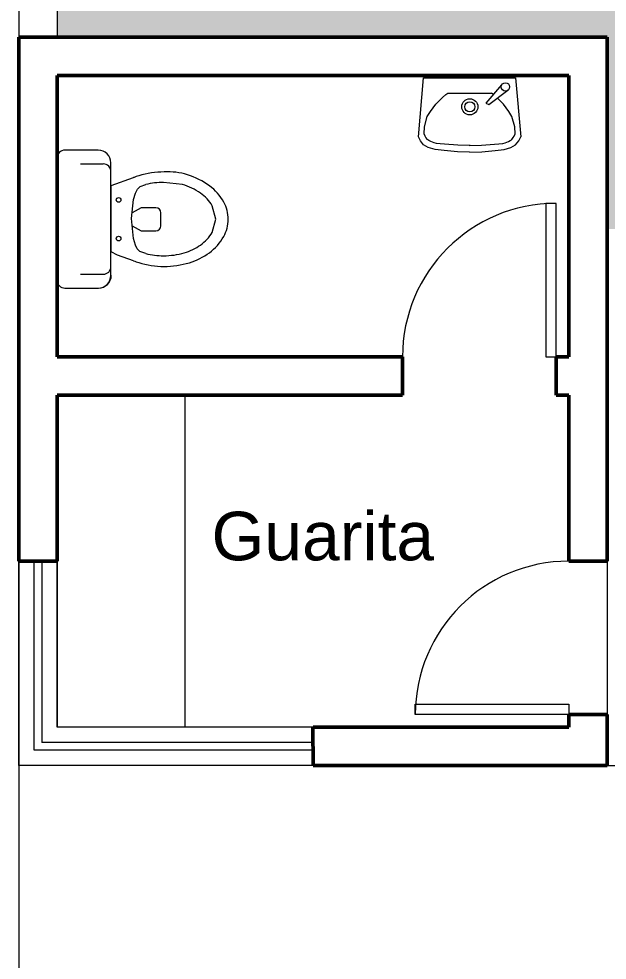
# Model space of a CAD drawing. Header units: millimetres. Extents: x 42 to 552, y 43 to 535.
# Drawn here: x 141.327 to 143.627, y 528.283 to 531.966 of the extents above; entities that cross this region are included whole.
import ezdxf
from ezdxf.enums import TextEntityAlignment as Align

# ---------------------------------------------------------------- set-up
doc = ezdxf.new("R2010")
doc.units = ezdxf.units.MM
doc.header["$LTSCALE"] = 0.75
doc.header["$MEASUREMENT"] = 0
for name, color, linetype, lineweight in [('Gramado', 9, 'Continuous', 0), ('Linhas finas', 7, 'Continuous', 0), ('Paredes', 7, 'Continuous', 50)]:
    doc.layers.add(name, color=color, linetype=linetype, lineweight=lineweight)
doc.layers.add('Textos', color=144, linetype='Continuous')
doc.styles.get("Standard").update_dxf_attribs({"font": 'arial.ttf'})

# ---------------------------------------------------------------- blocks, each defined once
blk = doc.blocks.new('01bacicp')
at = {"linetype": 'Continuous'}
for p, q in [((0.239385448517683, -0.01460357670330392), (-0.2406145514823157, -0.01460357670330437)), ((-0.2706145514823159, -0.04460357670330417), (-0.2706145514823159, -0.1746035767033054)), ((0.2693854485176832, -0.1746035767033045), (0.2693854485176832, -0.04460357670330373)), ((-0.2164765364391306, -0.1054577232467011), (-0.2164765364391306, -0.194603576703305)), ((0.2152474334744978, -0.1054577232467011), (0.2152474334744978, -0.194603576703305)), ((-0.2206145514823161, -0.2246035767033052), (0.2193854485176834, -0.2246035767033043)), ((-0.02737638640226336, -0.3078716428601491), (-0.04647607396638431, -0.3431799549571521)), ((0.04351807370469185, -0.3432075525837557), (0.02396491744526319, -0.3078135964639821)), ((-0.04647607396638431, -0.3431799549571521), (-0.04643932322338618, -0.4002178172442719)), ((0.04351807370469185, -0.4002049308092284), (0.04351807370469185, -0.3432075525837557)), ((-0.02643932737489152, -0.4202049308092284), (0.02351807370469228, -0.4202049308092284))]:
    blk.add_line(p, q, dxfattribs=at)
for points in [[(-0.1637798222919002, -0.3131799549571519), (-0.1418242844507267, -0.2500434406069449), (-0.1287974764001989, -0.225286989661726), (0.1312025235998009, -0.225286989661726), (0.1618760914307327, -0.3131799549571501), (0.1631926532019135, -0.3166757295172764)], [(-0.1356184877571369, -0.3609478618362658), (-0.1280360785134169, -0.3378199944772886), (-0.1170644598718011, -0.3266785566126202), (-0.1024541625433466, -0.320178159270645), (-0.07708911818585928, -0.3131799549571519), (0.002023053909016248, -0.3047323785499754), (0.07586001522122565, -0.3131799549571519), (0.1012883778368154, -0.3208728789397539), (0.1167043860742556, -0.3285413964083972), (0.1268030579442625, -0.3393069716741128), (0.1343893847925042, -0.3609478618362658)]]:
    blk.add_lwpolyline(points, dxfattribs=at)
for points in [[(-0.1637798222919091, -0.3131799549571537, 0.02061110160360408), (-0.170903703783976, -0.3333572234040845, 0.07425279290063513), (-0.1858483030329001, -0.4322713041370014, 0.07425279290064182), (-0.1712438540378054, -0.5312361791356559, 0.08494482287113478), (-0.1320253545503922, -0.6095589281618086, 0.1062990259500508), (-0.06905979470089196, -0.6653749348505009, 0.1286422278814191), (-0.001476073966383495, -0.683179954957152, 0.1286422278814231)], [(-0.001476073966383495, -0.683179954957152, 0.1286422278814231), (0.06616846018101707, -0.665607389711873, 0.1062990259500508), (0.1293255407110632, -0.6100081855021529, 0.08494482287114159), (0.1729265249044429, -0.5236758845704075, 0.08995214376240723), (0.1837576775842003, -0.4329066499607124, 0.07425279290063976), (0.1691532285891055, -0.3339417749620606, 0.0211917533070978), (0.1618760914307327, -0.3131799549571501, 0.106299025950046)], [(-0.135618487757136, -0.3609478618362654, 0.06052125276366698), (-0.1440532157571885, -0.4303766385775707, 0.07087421449831834), (-0.132517213808689, -0.5113514678026729, 0.08246842187396071), (-0.1020410036754189, -0.5748324947313841, 0.1068169558707426), (-0.05264624936729323, -0.6204640243330655), (-0.0006145514823163722, -0.6346680695145102)], [(-0.0006145514823163722, -0.6346680695145102), (0.05141714640265782, -0.6204640243330655, 0.1068169558707519), (0.1008119007107862, -0.5748324947313836, 0.08246842187395446), (0.1345479000412544, -0.5045614251791197), (0.1428241127925549, -0.4303766385775707, 0.06052125276367169), (0.1343893847925024, -0.3609478618362654, 0.04535000877136934)]]:
    blk.add_lwpolyline(points, format="xyb", dxfattribs=at)
for centre in [(-0.0770891181858584, -0.2546487511758873), (0.07413697025309052, -0.2546487511758873)]:
    blk.add_circle(centre, 0.009124806254400042, dxfattribs=at)
for centre, radius, start, end in [((-0.2406145514823157, -0.04460357670330417), 0.03, 90, 179.9999999999999), ((0.239385448517683, -0.04460357670330373), 0.03, 0, 90), ((-0.2206145514823161, -0.1746035767033054), 0.05, 180, 270), ((-0.2206145514823161, -0.1760563743102335), 0.05, 180, 269.9999999999999), ((0.2193854485176834, -0.1746035767033045), 0.05, 270, 0), ((-0.1864765364391303, -0.194603576703305), 0.03, 180, 270), ((0.1852474334744976, -0.194603576703305), 0.03, 270, 0), ((-0.02643932737489152, -0.4002049308092284), 0.02, 180.036916919603, 269.9999999999999), ((0.02351807370469228, -0.4002049308092284), 0.02, 270, 0)]:
    blk.add_arc(centre, radius, start, end, dxfattribs=at)
blk = doc.blocks.new('01lavl91')
at = {"linetype": 'Continuous'}
for p, q in [((0.1253467013147249, -0.03602173017180288), (0.063883702364258, -0.1074868279590055)), ((-0.08502438145664648, -0.06915917774910918), (0.08567618554828549, -0.06915917774910918)), ((0.07533817035048163, -0.1138747696606552), (0.1502753369890764, -0.05748555616610229)), ((0.063883702364258, -0.1074868279590055), (0.07533817035048163, -0.1138747696606552))]:
    blk.add_line(p, q, dxfattribs=at)
for points in [[(-0.1996740979541807, -0.2392668491335588), (-0.179674097954182, -0.00926684913355924), (0.1803259020458183, -0.009266849133558797), (0.2003259020458188, -0.2392668491335619)], [(-0.1772267581349114, -0.228261535188095), (-0.1758219935425638, -0.2005112289892752), (-0.1652056573602101, -0.1605865933539663), (-0.1526336803021602, -0.1406242755363118), (-0.13168038520541, -0.1122777842352427), (-0.1188290308794038, -0.09910265447559086), (-0.1059776765533966, -0.08592752471593901), (-0.09312632222739037, -0.07395013402534634), (-0.08502438145664648, -0.06915917774910918)], [(0.09377812631902938, -0.07395013402534634), (0.08567618554828549, -0.06915917774910918)], [(0.1778785622265504, -0.228261535188095), (0.1764737976342028, -0.2005112289892752), (0.1658574614518491, -0.1605865933539663), (0.1532854843937992, -0.1406242755363118), (0.132332189297049, -0.1122777842352427), (0.1194808349710428, -0.09910265447559086), (0.1091051524090538, -0.08846556824861507)], [(0.0003259020458195039, -0.2992668491335597), (-0.04765504775157225, -0.2981062195237234), (-0.09927262212243626, -0.2935356300195449), (-0.1344741578849771, -0.2899424128123669), (-0.1612943756088168, -0.2815582393289522), (-0.1794538980260008, -0.2707785877074187), (-0.1914671205481371, -0.2560064725223543), (-0.1996740979541807, -0.2392668491335597)], [(0.002257620650556902, -0.2743415915976364), (-0.046119871313266, -0.2719170590891982), (-0.09751648803520485, -0.2685849831317464), (-0.1144119230341021, -0.2671423376676563), (-0.1294242500479799, -0.2653279797930224), (-0.1384910615680264, -0.2632918582265198), (-0.1510460293154825, -0.2585688717848225), (-0.1586104472117471, -0.2546674917912179), (-0.1628658674916501, -0.2515525122774034), (-0.1646848769843041, -0.2496491786140735), (-0.1702738551599241, -0.2424432456402767), (-0.1737208909449555, -0.2367730931293215), (-0.1772267581349114, -0.228261535188095)], [(-0.001605816558917894, -0.2743415915976364), (0.04677167540490501, -0.2719170590891982), (0.09816829212684386, -0.2685849831317464), (0.1150637271257411, -0.2671423376676563), (0.1300760541396189, -0.2653279797930224), (0.1391428656596654, -0.2632918582265198), (0.1516978334071215, -0.2585688717848225), (0.1592622513033861, -0.2546674917912179), (0.1635176715832891, -0.2515525122774034), (0.1653366810759431, -0.2496491786140735), (0.1709256592515631, -0.2424432456402767), (0.1743726950365945, -0.2367730931293215), (0.1778785622265504, -0.228261535188095)], [(0.0003259020458195039, -0.2992668491335597), (0.04830685184321126, -0.2981062195237234), (0.09992442621407527, -0.2935356300195449), (0.1351259619766161, -0.2899424128123669), (0.1619461797004558, -0.2815582393289522), (0.1801057021176398, -0.2707785877074187), (0.1921189246397761, -0.2560064725223543), (0.2003259020458197, -0.2392668491335597)]]:
    blk.add_lwpolyline(points, dxfattribs=at)
for centre, radius in [((0.1404330737843855, -0.04440590365521757), 0.01636910061047692), ((0.00102381707400756, -0.1222589431440699), 0.03156963127910384), ((0.00102381707400756, -0.1222589431440699), 0.01996231781765445)]:
    blk.add_circle(centre, radius, dxfattribs=at)

msp = doc.modelspace()

# ---------------------------------------------------------------- hatches: boundary and pattern name
at = {"layer": 'Gramado'}
h = msp.add_hatch(dxfattribs=at)
h.set_pattern_fill('GRASS', color=92, scale=0.003)
h.set_pattern_definition([(90, (-892.9248568306606, -711.5075770141793), (-0.05388153672, 0.05388153672), [0.0142875, -0.09347557344]), (45, (-892.9248568306606, -711.5075770141793), (-0.05388153672641492, 0.05388153672641492), [0.0142875, -0.0619125]), (135, (-892.9248568306606, -711.5075770141793), (-0.05388153672641492, -0.05388153672641492), [0.0142875, -0.0619125])])
edge = h.paths.add_edge_path()
edge.add_line((145.0471408245011, 534.5936524054598), (144.3406090069999, 534.5936524054598))
edge.add_line((144.3406090069999, 534.5936524054598), (144.3406090069999, 534.2936524054599))
edge.add_line((144.3406090069999, 534.2936524054599), (142.3406090069999, 534.2936524054599))
edge.add_line((142.3406090069999, 534.2936524054599), (142.3406090069999, 534.5936524054598))
edge.add_line((142.3406090069999, 534.5936524054598), (142.0216834700324, 534.5936524054598))
edge.add_arc((141.8832333678458, 534.5648278674105), 0.1414188275627394, -25.22983809591159, 11.760660384646485, ccw=False)
edge.add_arc((142.0892741991258, 534.3866595118616), 0.1414188275629525, 101.59932576099442, 123.52835140330711, ccw=False)
edge.add_arc((141.9197001974418, 534.516305037059), 0.1414188275628092, -78.40067423894192, 3.6022047512299196, ccw=False)
edge.add_arc((141.9224644202058, 534.5168437905252), 0.1414188275628079, 241.5883419959288, 280.4583102297619, ccw=False)
edge.add_arc((141.7743434531026, 534.5084984295961), 0.1414188275630095, 222.8582234800056, 304.8611024700301, ccw=False)
edge.add_arc((141.7515113700155, 534.2962674228302), 0.1414188275628879, 61.58834199592877, 124.86110247012061, ccw=False)
edge.add_arc((141.9224644202059, 534.5168437905261), 0.1414188275633924, 204.0137067799075, 222.8582234802082, ccw=False)
edge.add_arc((141.8159431360574, 534.598884655567), 0.141418827562946, 207.5134127937179, 260.78059884051106, ccw=False)
edge.add_arc((141.737762872023, 534.4002615185295), 0.1414188275631412, 86.25846975376157, 109.51629178382109, ccw=False)
edge.add_arc((141.8244826650269, 534.6596767028434), 0.1414188275627867, 207.831353460591, 236.7730408937573, ccw=False)
edge.add_line((141.699422371791, 534.5936524054598), (141.4771408245027, 534.5936524054598))
edge.add_line((141.4771408245027, 534.5936524054598), (141.4771408245032, 531.89365240546))
edge.add_line((141.4771408245032, 531.89365240546), (141.8271408245024, 531.89365240546))
edge.add_line((141.8271408245024, 531.89365240546), (143.6271408245033, 531.8936524054598))
edge.add_line((143.6271408245033, 531.8936524054598), (143.6271408245033, 531.1436524054598))
edge.add_line((143.6271408245033, 531.1436524054598), (145.0471408245011, 531.1436524054598))
edge.add_line((145.0471408245011, 531.1436524054598), (145.0471408245011, 534.5936524054598))
edge = h.paths.add_edge_path(flags=16)
edge.add_arc((142.5183505570531, 533.5933216612887), 0.1414188275627755, -25.22983809591159, 25.531230393316378, ccw=False)
edge.add_arc((142.7243913883332, 533.4151533057398), 0.1414188275630152, 101.59932576112982, 123.52835140334551, ccw=False)
edge.add_arc((142.5548173866488, 533.5447988309372), 0.1414188275628092, -78.40067423894192, 3.6022047512299196, ccw=False)
edge.add_arc((142.5575816094129, 533.5453375844033), 0.1414188275627872, 241.5883419959693, 280.4583102297166, ccw=False)
edge.add_arc((142.4094606423098, 533.5369922234743), 0.1414188275630095, 222.8582234800056, 304.8611024700301, ccw=False)
edge.add_arc((142.3866285592227, 533.3247612167083), 0.1414188275628879, 61.58834199592877, 124.86110247012061, ccw=False)
edge.add_arc((142.5575816094132, 533.5453375844043), 0.1414188275634758, 204.0137067798887, 222.8582234801768, ccw=False)
edge.add_arc((142.4510603252644, 533.6273784494454), 0.141418827563134, 207.5134127937996, 260.7805988406168, ccw=False)
edge.add_arc((142.3728800612301, 533.4287553124077), 0.1414188275631792, 86.25846975362379, 109.51629178386449, ccw=False)
edge.add_arc((142.4595998542343, 533.6881704967218), 0.1414188275629146, 184.2555907635215, 236.77304089384631, ccw=False)
edge.add_arc((142.3093425523211, 533.536558994939), 0.141418827562962, 27.513412793614975, 86.25846975357177, ccw=False)
edge.add_arc((142.5757962230493, 533.6123824029071), 0.1414188275629488, 167.6386655718333, 184.2555907636134, ccw=False)
edge.add_arc((142.3884573854588, 533.5100717769626), 0.1414188275627735, 18.45543123921078, 69.64154456197218, ccw=False)
edge.add_arc((142.6607433800624, 533.5245658926008), 0.1414188275631603, 154.7701619039413, 167.6386655721328, ccw=False)
edge.add_arc((142.4553237541783, 533.4665479509542), 0.1414188275631671, 25.531230393340024, 56.77304089385831, ccw=False)
edge.add_arc((142.7240725305684, 533.5363850837314), 0.1414188275629362, 123.52835140326869, 183.6022047505806, ccw=False)
edge = h.paths.add_edge_path(flags=0)
edge.add_line((142.583251960321, 533.4062681130108), (142.4234359252026, 533.5005690664802))
edge.add_arc((142.4491062761109, 533.3614995950873), 0.1414188275629489, 18.455431239298207, 100.45831022956389, ccw=False)
edge = h.paths.add_edge_path(flags=16)
edge.add_arc((142.4827776127138, 533.4460882220067), 0.1414188275635536, 298.03333797853236, 316.76345649444335, ccw=False)
edge.add_arc((142.558197378674, 533.1801264447681), 0.1414188275631641, 36.03045898806897, 93.63054573738009, ccw=False)
edge.add_arc((142.6060986472501, 533.388137917336), 0.1414188275632203, 234.7605775045813, 298.0333379782885, ccw=False)
edge.add_arc((142.4101347439332, 533.1894496490559), 0.1414188275634054, 17.185942288235026, 36.030458987987686, ccw=False)
edge.add_arc((142.5061471420522, 533.0953268201536), 0.1414188275630246, 20.685648301812876, 73.952834348544, ccw=False)
edge.add_arc((142.6073862897869, 533.2832468542558), 0.1414188275629768, 259.4307052616849, 282.68852729191985, ccw=False)
edge.add_arc((142.4904409050079, 533.0359811321464), 0.1414188275630119, -2.5721737283031985, 49.94527640213289, ccw=False)
edge.add_arc((142.6576569371114, 533.1686540489702), 0.1414188275628985, 200.6856483019316, 259.4307052618208, ccw=False)
edge.add_arc((142.3840786762725, 533.1250457580552), 0.1414188275627355, 340.8109010799837, 357.4278262716006, ccw=False)
edge.add_arc((142.5822521214581, 533.2043589970142), 0.1414188275630778, 191.6276667474941, 242.8137800702218, ccw=False)
edge.add_arc((142.3101740402286, 533.2223384285821), 0.1414188275625423, 327.9423974118409, 340.81090107995345, ccw=False)
edge.add_arc((142.5210343036139, 533.2555235694697), 0.1414188275623435, 198.7034659013217, 229.9452764020256, ccw=False)
edge.add_arc((142.2458888930566, 533.2181319531019), 0.1414188275628884, 296.7005869113709, 356.77444025881147, ccw=False)
edge.add_arc((142.4433829771696, 533.1371418858621), 0.1414188275631498, 147.9423974123976, 198.7034659014076, ccw=False)
edge.add_arc((142.2599849519977, 533.3385418646026), 0.1414188275630948, 274.77156126896875, 296.70058691132954, ccw=False)
edge.add_arc((142.4129434126454, 533.189655956716), 0.1414188275629379, 112.83965780574519, 176.7744402592739, ccw=False)
edge.add_arc((142.3462875158206, 533.4609155079295), 0.1414188275631564, 210.8367788159615, 274.77156127918175, ccw=False)
edge.add_arc((142.2797531444528, 533.2580942031366), 0.1414188275631137, 30.836778808796794, 112.8396578059575, ccw=False)
edge.add_arc((142.5042078617644, 533.2337110841677), 0.1414188275629805, 54.76057750414299, 136.7634565038349, ccw=False)
edge = h.paths.add_edge_path(flags=0)
edge.add_line((142.4011797385893, 533.3305846647986), (142.5486513799359, 533.2179527425706))
edge.add_arc((142.5396963745917, 533.3590877583129), 0.1414188275629948, 191.6276667474941, 273.63054573775366, ccw=False)
edge = h.paths.add_edge_path(flags=16)
edge.add_arc((143.2228059405481, 533.498565947252), 0.1414188275630255, 30.836778808796794, 112.8396578058726, ccw=False)
edge.add_arc((143.4472606578597, 533.4741828282831), 0.1414188275629805, 54.76057750414299, 136.7634565038349, ccw=False)
edge.add_arc((143.4258304088091, 533.6865599661221), 0.1414188275635536, 298.03333797853236, 316.76345649444335, ccw=False)
edge.add_arc((143.5012501747693, 533.4205981888836), 0.1414188275631641, 36.03045898806897, 93.63054573738009, ccw=False)
edge.add_arc((143.5491514433454, 533.6286096614515), 0.1414188275632203, 234.7605775045813, 298.0333379782885, ccw=False)
edge.add_arc((143.3531875400286, 533.4299213931713), 0.1414188275634054, 17.185942288235026, 36.030458987987686, ccw=False)
edge.add_arc((143.4491999381476, 533.335798564269), 0.1414188275630246, 20.685648301812876, 73.952834348544, ccw=False)
edge.add_arc((143.5504390858822, 533.5237185983713), 0.1414188275629768, 259.4307052616849, 282.68852729191985, ccw=False)
edge.add_arc((143.4334937011032, 533.2764528762618), 0.1414188275630119, -2.5721737283031985, 49.94527640213289, ccw=False)
edge.add_arc((143.6007097332067, 533.4091257930857), 0.1414188275628985, 200.6856483019316, 259.4307052618208, ccw=False)
edge.add_arc((143.3271314723678, 533.3655175021706), 0.1414188275627355, 340.8109010799837, 357.4278262716006, ccw=False)
edge.add_arc((143.5253049175534, 533.4448307411296), 0.1414188275630778, 191.6276667474941, 242.8137800702218, ccw=False)
edge.add_arc((143.253226836324, 533.4628101726976), 0.1414188275625423, 327.9423974118409, 340.81090107995345, ccw=False)
edge.add_arc((143.4640870997092, 533.4959953135851), 0.1414188275623435, 198.7034659013217, 229.9452764020256, ccw=False)
edge.add_arc((143.188941689152, 533.4586036972173), 0.1414188275628884, 296.7005869113709, 356.77444025881147, ccw=False)
edge.add_arc((143.3864357732649, 533.3776136299775), 0.1414188275631498, 147.9423974123976, 198.7034659014076, ccw=False)
edge.add_arc((143.203037748093, 533.579013608718), 0.1414188275630948, 274.77156126896875, 296.70058691132954, ccw=False)
edge.add_arc((143.3559962087407, 533.4301277008315), 0.1414188275629379, 112.83965780574519, 176.7744402592739, ccw=False)
edge.add_arc((143.2893403119161, 533.7013872520449), 0.1414188275631374, 210.8367788159615, 274.77156127908995, ccw=False)
edge = h.paths.add_edge_path(flags=0)
edge.add_line((143.3442325347067, 533.5710564088972), (143.4917041760312, 533.458424486686))
edge.add_arc((143.4827491707053, 533.5995595024294), 0.1414188275629703, 191.6276667549286, 273.63054573032366, ccw=False)
edge = h.paths.add_edge_path(flags=16)
edge.add_arc((142.0225397479041, 534.140160255092), 0.1414188275627838, 200.6856483019316, 259.4307052540341, ccw=False)
edge.add_arc((141.7489614870652, 534.096551964177), 0.1414188275627355, 340.8109010799837, 357.4278262716006, ccw=False)
edge.add_arc((141.9471349322507, 534.1758652031358), 0.1414188275628236, 191.6276667475936, 242.81378007022062, ccw=False)
edge.add_arc((141.6750568510213, 534.1938446347033), 0.1414188275625749, 327.94239741207036, 340.8109010800556, ccw=False)
edge.add_arc((141.8859171144069, 534.2270297755915), 0.1414188275625175, 198.7034659012921, 229.9452764020849, ccw=False)
edge.add_arc((141.6107717038494, 534.1896381592237), 0.1414188275628884, 296.7005869112886, 356.77444025881147, ccw=False)
edge.add_arc((141.808265787962, 534.1086480919839), 0.1414188275630421, 147.9423974123732, 198.7034659014223, ccw=False)
edge.add_arc((141.6248677627901, 534.3100480707244), 0.1414188275631459, 274.7715612691983, 296.7005869113707, ccw=False)
edge.add_arc((141.7778262234384, 534.1611621628379), 0.1414188275629379, 112.83965780574519, 176.7744402592739, ccw=False)
edge.add_arc((141.7111703266133, 534.4324217140513), 0.1414188275631753, 210.8367788159615, 274.77156127927356, ccw=False)
edge.add_arc((141.6446359552456, 534.2296004092584), 0.1414188275631137, 30.836778808796794, 112.8396578059575, ccw=False)
edge.add_arc((141.8690906725571, 534.2052172902895), 0.1414188275629805, 54.76057750414299, 136.7634565038349, ccw=False)
edge.add_arc((141.8476604235066, 534.4175944281285), 0.1414188275635536, 298.03333797853236, 316.76345649444335, ccw=False)
edge.add_arc((141.923080189467, 534.15163265089), 0.1414188275631785, 36.03045898806897, 93.630545737472, ccw=False)
edge.add_arc((141.970981458043, 534.3596441234577), 0.1414188275630731, 234.76057750436212, 298.0333379783724, ccw=False)
edge.add_arc((141.7750175547263, 534.1609558551777), 0.1414188275630794, 17.185942288275783, 36.03045898819772, ccw=False)
edge.add_arc((141.871029952845, 534.0668330262754), 0.1414188275630246, 20.685648301812876, 73.952834348544, ccw=False)
edge.add_arc((141.9722691005796, 534.2547530603777), 0.1414188275629768, 259.4307052616849, 282.68852729191985, ccw=False)
edge.add_arc((141.8553237157823, 534.0074873382837), 0.141418827562956, -2.572173733099021, 49.945276392425626, ccw=False)
edge = h.paths.add_edge_path(flags=0)
edge.add_line((141.7660625493819, 534.3020908709207), (141.9135341907285, 534.1894589486924))
edge.add_arc((141.9045791853843, 534.3305939644347), 0.1414188275629948, 191.6276667474038, 273.63054573775366, ccw=False)
edge = h.paths.add_edge_path(flags=16)
edge.add_arc((143.2523953484165, 533.7770307390545), 0.1414188275629472, 27.513412793614975, 86.25846975366369, ccw=False)
edge.add_arc((143.5188490191447, 533.8528541470225), 0.1414188275629488, 167.6386655718333, 184.2555907636134, ccw=False)
edge.add_arc((143.3315101815541, 533.750543521078), 0.1414188275627735, 18.45543123921078, 69.64154456197218, ccw=False)
edge.add_arc((143.6037961761577, 533.7650376367162), 0.1414188275631603, 154.7701619039413, 167.6386655721328, ccw=False)
edge.add_arc((143.3983765502736, 533.7070196950697), 0.1414188275631671, 25.531230393340024, 56.77304089385831, ccw=False)
edge.add_arc((143.6671253266637, 533.7768568278468), 0.1414188275629362, 123.52835140326869, 183.6022047505806, ccw=False)
edge.add_arc((143.4614033531484, 533.8337934054041), 0.1414188275627755, -25.22983809591159, 25.531230393316378, ccw=False)
edge.add_arc((143.6674441844285, 533.6556250498552), 0.1414188275630152, 101.59932576112982, 123.52835140334551, ccw=False)
edge.add_arc((143.4978701827441, 533.7852705750527), 0.1414188275628092, -78.40067423894192, 3.6022047512299196, ccw=False)
edge.add_arc((143.5006344055082, 533.7858093285188), 0.1414188275627872, 241.5883419959693, 280.4583102297166, ccw=False)
edge.add_arc((143.3525134384051, 533.7774639675897), 0.1414188275630095, 222.8582234800056, 304.8611024700301, ccw=False)
edge.add_arc((143.329681355318, 533.5652329608238), 0.1414188275628879, 61.58834199592877, 124.86110247012061, ccw=False)
edge.add_arc((143.5006344055085, 533.7858093285197), 0.1414188275634758, 204.0137067798887, 222.8582234801768, ccw=False)
edge.add_arc((143.3941131213597, 533.8678501935608), 0.141418827563134, 207.5134127937996, 260.7805988406168, ccw=False)
edge.add_arc((143.3159328573255, 533.6692270565231), 0.1414188275631792, 86.25846975362379, 109.51629178386449, ccw=False)
edge.add_arc((143.4026526503294, 533.9286422408375), 0.1414188275629802, 184.2555907636134, 236.7730408939738, ccw=False)
edge = h.paths.add_edge_path(flags=0)
edge.add_line((143.5263047564164, 533.6467398571262), (143.366488721298, 533.7410408105957))
edge.add_arc((143.3921590722063, 533.6019713392027), 0.1414188275629489, 18.455431239298207, 100.45831022956389, ccw=False)
edge = h.paths.add_edge_path(flags=16)
edge.add_arc((143.0599355941113, 532.8343811994823), 0.1414188275629472, 27.513412793614975, 86.25846975366369, ccw=False)
edge.add_arc((143.3263892648395, 532.9102046074504), 0.1414188275629488, 167.6386655718333, 184.2555907636134, ccw=False)
edge.add_arc((143.1390504272489, 532.8078939815057), 0.1414188275629866, 18.455431239298207, 69.64154456200413, ccw=False)
edge.add_arc((143.4113364218525, 532.8223880971439), 0.141418827563209, 154.770161903858, 167.6386655720428, ccw=False)
edge.add_arc((143.2059167959684, 532.7643701554975), 0.1414188275631671, 25.531230393340024, 56.77304089385831, ccw=False)
edge.add_arc((143.4746655723585, 532.8342072882745), 0.1414188275629219, 123.52835140321781, 183.6022047504886, ccw=False)
edge.add_arc((143.2689435988432, 532.8911438658317), 0.1414188275628734, -25.229838095828313, 25.531230393399596, ccw=False)
edge.add_arc((143.4749844301233, 532.7129755102833), 0.1414188275628257, 101.5993257611483, 123.52835140339641, ccw=False)
edge.add_arc((143.3054104284389, 532.8426210354805), 0.1414188275628092, -78.40067423894192, 3.6022047512299196, ccw=False)
edge.add_arc((143.308174651203, 532.8431597889469), 0.1414188275630108, 241.5883419960131, 280.45831022969986, ccw=False)
edge.add_arc((143.1600536840999, 532.8348144280176), 0.1414188275630095, 222.8582234800056, 304.8611024700301, ccw=False)
edge.add_arc((143.1372216010128, 532.6225834212514), 0.1414188275630745, 61.5883419959726, 124.86110247006789, ccw=False)
edge.add_arc((143.3081746512033, 532.843159788948), 0.1414188275637851, 204.0137067801411, 222.8582234803119, ccw=False)
edge.add_arc((143.2016533670545, 532.9252006539882), 0.1414188275629096, 207.5134127936362, 260.780598840602, ccw=False)
edge.add_arc((143.1234731030203, 532.7265775169512), 0.1414188275629649, 86.25846975361782, 109.51629178389521, ccw=False)
edge.add_arc((143.2101928960242, 532.9859927012653), 0.1414188275629802, 184.2555907636134, 236.7730408939738, ccw=False)
edge = h.paths.add_edge_path(flags=0)
edge.add_line((143.3338450021112, 532.7040903175541), (143.1740289669928, 532.7983912710235))
edge.add_arc((143.199699317901, 532.6593217996306), 0.1414188275629489, 18.455431239298207, 100.45831022956389, ccw=False)
edge = h.paths.add_edge_path(flags=16)
edge.add_arc((143.2548009035545, 532.5315332887108), 0.1414188275631363, 54.76057750419608, 136.7634565037678, ccw=False)
edge.add_arc((143.2333706545039, 532.7439104265502), 0.1414188275637094, 298.0333379784891, 316.7634564943762, ccw=False)
edge.add_arc((143.3087904204641, 532.4779486493117), 0.1414188275629372, 36.03045898812309, 93.63054573738589, ccw=False)
edge.add_arc((143.3566916890401, 532.6859601218794), 0.1414188275629662, 234.7605775044374, 298.03333797829106, ccw=False)
edge.add_arc((143.1607277857235, 532.4872718535996), 0.1414188275631295, 17.185942288072624, 36.03045898806897, ccw=False)
edge.add_arc((143.2567401838423, 532.3931490246969), 0.1414188275630246, 20.685648301812876, 73.952834348544, ccw=False)
edge.add_arc((143.357979331577, 532.5810690587989), 0.141418827562755, 259.430705261668, 282.68852729194003, ccw=False)
edge.add_arc((143.241033946798, 532.3338033366897), 0.1414188275630119, -2.5721737283031985, 49.94527640213289, ccw=False)
edge.add_arc((143.4082499789015, 532.4664762535135), 0.1414188275628985, 200.6856483019316, 259.4307052618208, ccw=False)
edge.add_arc((143.1346717180626, 532.4228679625985), 0.1414188275627355, 340.8109010799837, 357.4278262716006, ccw=False)
edge.add_arc((143.3328451632482, 532.5021812015573), 0.1414188275628755, 191.6276667474038, 242.8137800701797, ccw=False)
edge.add_arc((143.0607670820187, 532.5201606331257), 0.141418827562617, 327.9423974117628, 340.8109010798664, ccw=False)
edge.add_arc((143.2716273454041, 532.553345774013), 0.1414188275624166, 198.7034659013069, 229.9452764019903, ccw=False)
edge.add_arc((142.9964819348468, 532.5159541576454), 0.1414188275629012, 296.70058691132954, 356.7744402587195, ccw=False)
edge.add_arc((143.1939760189597, 532.4349640904052), 0.1414188275630769, 147.9423974123196, 198.7034659013203, ccw=False)
edge.add_arc((143.0105779937878, 532.6363640691459), 0.1414188275630948, 274.77156126896875, 296.70058691132954, ccw=False)
edge.add_arc((143.1635364544355, 532.4874781612593), 0.1414188275629379, 112.83965780574519, 176.7744402592739, ccw=False)
edge.add_arc((143.0968805576107, 532.7587377124728), 0.1414188275631564, 210.8367788159615, 274.77156127918175, ccw=False)
edge.add_arc((143.0303461862429, 532.5559164076801), 0.1414188275629042, 30.836778808717725, 112.8396578059932, ccw=False)
edge = h.paths.add_edge_path(flags=0)
edge.add_line((143.151772780402, 532.6284068693249), (143.299244421726, 532.5157749471139))
edge.add_arc((143.2902894164005, 532.6569099628571), 0.1414188275627218, 191.6276667549378, 273.63054573019156, ccw=False)
edge = h.paths.add_edge_path(flags=16)
edge.add_arc((141.8254954415543, 532.6506721217163), 0.1414188275628734, -25.229838095828313, 25.531230393399596, ccw=False)
edge.add_arc((142.0315362728344, 532.4725037661678), 0.1414188275628257, 101.5993257611483, 123.52835140339641, ccw=False)
edge.add_arc((141.86196227115, 532.6021492913651), 0.1414188275628092, -78.40067423894192, 3.6022047512299196, ccw=False)
edge.add_arc((141.8647264939141, 532.6026880448314), 0.1414188275630108, 241.5883419960131, 280.45831022969986, ccw=False)
edge.add_arc((141.716605526811, 532.5943426839021), 0.1414188275630095, 222.8582234800056, 304.8611024700301, ccw=False)
edge.add_arc((141.6937734437239, 532.382111677136), 0.1414188275630745, 61.5883419959726, 124.86110247006789, ccw=False)
edge.add_arc((141.8647264939144, 532.6026880448326), 0.1414188275637851, 204.0137067801411, 222.8582234803119, ccw=False)
edge.add_arc((141.7582052097656, 532.6847289098728), 0.1414188275629096, 207.5134127936362, 260.780598840602, ccw=False)
edge.add_arc((141.6800249457314, 532.4861057728358), 0.1414188275629649, 86.25846975361782, 109.51629178389521, ccw=False)
edge.add_arc((141.7667447387355, 532.7455209571497), 0.1414188275629146, 184.2555907635215, 236.77304089384631, ccw=False)
edge.add_arc((141.6164874368224, 532.5939094553669), 0.141418827562962, 27.513412793614975, 86.25846975357177, ccw=False)
edge.add_arc((141.8829411075506, 532.669732863335), 0.1414188275629488, 167.6386655718333, 184.2555907636134, ccw=False)
edge.add_arc((141.69560226996, 532.5674222373902), 0.1414188275629866, 18.455431239298207, 69.64154456200413, ccw=False)
edge.add_arc((141.9678882645636, 532.5819163530284), 0.141418827563209, 154.770161903858, 167.6386655720428, ccw=False)
edge.add_arc((141.7624686386795, 532.5238984113821), 0.1414188275631671, 25.531230393340024, 56.77304089385831, ccw=False)
edge.add_arc((142.0312174150696, 532.593735544159), 0.1414188275629219, 123.52835140321781, 183.6022047504886, ccw=False)
edge = h.paths.add_edge_path(flags=0)
edge.add_line((141.8903968448227, 532.4636185734385), (141.7305808097038, 532.5579195269081))
edge.add_arc((141.7562511606125, 532.4188500555149), 0.1414188275632344, 18.455431239283485, 100.4583102296831, ccw=False)
edge = h.paths.add_edge_path(flags=16)
edge.add_arc((141.789922497215, 532.5034386824348), 0.1414188275637094, 298.0333379784891, 316.7634564943762, ccw=False)
edge.add_arc((141.8653422631752, 532.2374769051962), 0.1414188275629372, 36.03045898812309, 93.63054573738589, ccw=False)
edge.add_arc((141.9132435317512, 532.4454883777639), 0.1414188275629662, 234.7605775044374, 298.03333797829106, ccw=False)
edge.add_arc((141.7172796284345, 532.2468001094842), 0.1414188275631295, 17.185942288072624, 36.03045898806897, ccw=False)
edge.add_arc((141.8132920265534, 532.1526772805814), 0.1414188275630246, 20.685648301812876, 73.952834348544, ccw=False)
edge.add_arc((141.9145311742881, 532.3405973146835), 0.141418827562755, 259.430705261668, 282.68852729194003, ccw=False)
edge.add_arc((141.7975857895091, 532.0933315925743), 0.1414188275630119, -2.5721737283031985, 49.94527640213289, ccw=False)
edge.add_arc((141.9648018216126, 532.2260045093981), 0.1414188275628985, 200.6856483019316, 259.4307052618208, ccw=False)
edge.add_arc((141.6912235607737, 532.1823962184831), 0.1414188275627355, 340.8109010799837, 357.4278262716006, ccw=False)
edge.add_arc((141.8893970059593, 532.2617094574418), 0.1414188275628755, 191.6276667474038, 242.8137800701797, ccw=False)
edge.add_arc((141.6173189247298, 532.2796888890102), 0.141418827562617, 327.9423974117628, 340.8109010798664, ccw=False)
edge.add_arc((141.8281791881151, 532.3128740298976), 0.1414188275623435, 198.7034659013217, 229.9452764020256, ccw=False)
edge.add_arc((141.5530337775579, 532.27548241353), 0.1414188275629012, 296.70058691132954, 356.7744402587195, ccw=False)
edge.add_arc((141.7505278616708, 532.1944923462897), 0.1414188275630769, 147.9423974123196, 198.7034659013203, ccw=False)
edge.add_arc((141.5671298364989, 532.3958923250304), 0.1414188275630948, 274.77156126896875, 296.70058691132954, ccw=False)
edge.add_arc((141.7200882971466, 532.2470064171439), 0.1414188275629379, 112.83965780574519, 176.7744402592739, ccw=False)
edge.add_arc((141.6534324003218, 532.5182659683574), 0.1414188275631564, 210.8367788159615, 274.77156127918175, ccw=False)
edge.add_arc((141.586898028954, 532.3154446635647), 0.1414188275629042, 30.836778808717725, 112.8396578059932, ccw=False)
edge.add_arc((141.8113527462656, 532.2910615445953), 0.1414188275631363, 54.76057750419608, 136.7634565037678, ccw=False)
edge = h.paths.add_edge_path(flags=0)
edge.add_line((141.7083246230906, 532.3879351252267), (141.8557962644371, 532.2753032029984))
edge.add_arc((141.8468412590929, 532.4164382187405), 0.1414188275627679, 191.6276667473136, 273.63054573775946, ccw=False)
edge = h.paths.add_edge_path(flags=16)
edge.add_arc((144.5411554109689, 534.0564606144446), 0.1414188275631137, 30.836778808796794, 112.8396578059575, ccw=False)
edge.add_arc((144.7656101282805, 534.0320774954757), 0.1414188275629805, 54.76057750414299, 136.7634565038349, ccw=False)
edge.add_arc((144.7441798792299, 534.2444546333147), 0.1414188275635536, 298.03333797853236, 316.76345649444335, ccw=False)
edge.add_arc((144.8195996451901, 533.9784928560762), 0.1414188275631641, 36.03045898806897, 93.63054573738009, ccw=False)
edge.add_arc((144.8675009137663, 534.1865043286439), 0.1414188275629662, 234.7605775045658, 298.03333797829106, ccw=False)
edge.add_arc((144.6715370104495, 533.9878160603646), 0.1414188275630961, 17.185942287984517, 36.03045898773712, ccw=False)
edge.add_arc((144.7675494085684, 533.8936932314616), 0.1414188275630246, 20.685648301812876, 73.952834348544, ccw=False)
edge.add_arc((144.868788556303, 534.0816132655639), 0.1414188275629768, 259.4307052616849, 282.68852729191985, ccw=False)
edge.add_arc((144.751843171524, 533.8343475434544), 0.1414188275630119, -2.5721737283031985, 49.94527640213289, ccw=False)
edge.add_arc((144.9190592036275, 533.9670204602783), 0.1414188275628985, 200.6856483019316, 259.4307052618208, ccw=False)
edge.add_arc((144.6454809427886, 533.9234121693632), 0.1414188275627355, 340.8109010799837, 357.4278262716006, ccw=False)
edge.add_arc((144.8436543879742, 534.0027254083222), 0.1414188275630778, 191.6276667474941, 242.8137800702218, ccw=False)
edge.add_arc((144.5715763067448, 534.0207048398902), 0.1414188275625423, 327.9423974118409, 340.81090107995345, ccw=False)
edge.add_arc((144.78243657013, 534.0538899807777), 0.1414188275623435, 198.7034659013217, 229.9452764020256, ccw=False)
edge.add_arc((144.5072911595728, 534.0164983644099), 0.1414188275628884, 296.7005869113709, 356.77444025881147, ccw=False)
edge.add_arc((144.7047852436857, 533.9355082971701), 0.1414188275631498, 147.9423974123976, 198.7034659014076, ccw=False)
edge.add_arc((144.5213872185138, 534.1369082759106), 0.1414188275630948, 274.77156126896875, 296.70058691132954, ccw=False)
edge.add_arc((144.6743456791615, 533.9880223680241), 0.1414188275629379, 112.83965780574519, 176.7744402592739, ccw=False)
edge.add_arc((144.6076897823367, 534.2592819192375), 0.1414188275631564, 210.8367788159615, 274.77156127918175, ccw=False)
edge = h.paths.add_edge_path(flags=0)
edge.add_line((144.6625820051275, 534.1289510760898), (144.810053646452, 534.0163191538786))
edge.add_arc((144.8010986411261, 534.157454169622), 0.1414188275629703, 191.6276667549286, 273.63054573032366, ccw=False)
edge = h.paths.add_edge_path(flags=16)
edge.add_arc((144.4264001565384, 533.1518041225597), 0.1414188275629472, 27.513412793614975, 86.25846975366369, ccw=False)
edge.add_arc((144.6928538272666, 533.2276275305278), 0.1414188275629488, 167.6386655718333, 184.2555907636134, ccw=False)
edge.add_arc((144.505514989676, 533.1253169045833), 0.1414188275627735, 18.45543123921078, 69.64154456197218, ccw=False)
edge.add_arc((144.7778009842797, 533.1398110202215), 0.1414188275631603, 154.7701619039413, 167.6386655721328, ccw=False)
edge.add_arc((144.5723813583955, 533.081793078575), 0.1414188275631671, 25.531230393340024, 56.77304089385831, ccw=False)
edge.add_arc((144.8411301347857, 533.1516302113521), 0.1414188275629362, 123.52835140326869, 183.6022047505806, ccw=False)
edge.add_arc((144.6354081612703, 533.2085667889094), 0.1414188275627755, -25.22983809591159, 25.531230393316378, ccw=False)
edge.add_arc((144.8414489925505, 533.0303984333605), 0.1414188275630152, 101.59932576112982, 123.52835140334551, ccw=False)
edge.add_arc((144.6718749908661, 533.1600439585579), 0.1414188275628092, -78.40067423894192, 3.6022047512299196, ccw=False)
edge.add_arc((144.6746392136301, 533.160582712024), 0.1414188275627872, 241.5883419959693, 280.4583102297166, ccw=False)
edge.add_arc((144.5265182465271, 533.152237351095), 0.1414188275630095, 222.8582234800056, 304.8611024700301, ccw=False)
edge.add_arc((144.50368616344, 532.940006344329), 0.1414188275628879, 61.58834199592877, 124.86110247012061, ccw=False)
edge.add_arc((144.6746392136305, 533.160582712025), 0.1414188275634758, 204.0137067798887, 222.8582234801768, ccw=False)
edge.add_arc((144.5681179294817, 533.2426235770661), 0.141418827563134, 207.5134127937996, 260.7805988406168, ccw=False)
edge.add_arc((144.4899376654474, 533.0440004400284), 0.1414188275631792, 86.25846975362379, 109.51629178386449, ccw=False)
edge.add_arc((144.5766574584513, 533.3034156243427), 0.1414188275629802, 184.2555907636134, 236.7730408939738, ccw=False)
edge = h.paths.add_edge_path(flags=16)
edge.add_arc((144.3968107486701, 532.8733393307573), 0.1414188275630255, 30.836778808796794, 112.8396578058726, ccw=False)
edge.add_arc((144.6212654659817, 532.8489562117884), 0.1414188275629805, 54.76057750414299, 136.7634565038349, ccw=False)
edge.add_arc((144.5998352169311, 533.0613333496274), 0.1414188275635536, 298.03333797853236, 316.76345649444335, ccw=False)
edge.add_arc((144.6752549828913, 532.7953715723888), 0.1414188275631641, 36.03045898806897, 93.63054573738009, ccw=False)
edge.add_arc((144.7231562514673, 533.0033830449568), 0.1414188275632203, 234.7605775045813, 298.0333379782885, ccw=False)
edge.add_arc((144.5271923481505, 532.8046947766766), 0.1414188275634054, 17.185942288235026, 36.030458987987686, ccw=False)
edge.add_arc((144.6232047462695, 532.7105719477743), 0.1414188275630246, 20.685648301812876, 73.952834348544, ccw=False)
edge.add_arc((144.7244438940041, 532.8984919818765), 0.1414188275629768, 259.4307052616849, 282.68852729191985, ccw=False)
edge.add_arc((144.6074985092251, 532.6512262597671), 0.1414188275630119, -2.5721737283031985, 49.94527640213289, ccw=False)
edge.add_arc((144.7747145413286, 532.7838991765909), 0.1414188275628985, 200.6856483019316, 259.4307052618208, ccw=False)
edge.add_arc((144.5011362804897, 532.7402908856759), 0.1414188275627355, 340.8109010799837, 357.4278262716006, ccw=False)
edge.add_arc((144.6993097256753, 532.8196041246349), 0.1414188275630778, 191.6276667474941, 242.8137800702218, ccw=False)
edge.add_arc((144.4272316444459, 532.8375835562028), 0.1414188275625423, 327.9423974118409, 340.81090107995345, ccw=False)
edge.add_arc((144.6380919078312, 532.8707686970904), 0.1414188275623435, 198.7034659013217, 229.9452764020256, ccw=False)
edge.add_arc((144.3629464972739, 532.8333770807226), 0.1414188275628884, 296.7005869113709, 356.77444025881147, ccw=False)
edge.add_arc((144.5604405813868, 532.7523870134828), 0.1414188275631498, 147.9423974123976, 198.7034659014076, ccw=False)
edge.add_arc((144.377042556215, 532.9537869922233), 0.1414188275630948, 274.77156126896875, 296.70058691132954, ccw=False)
edge.add_arc((144.5300010168627, 532.8049010843367), 0.1414188275629379, 112.83965780574519, 176.7744402592739, ccw=False)
edge.add_arc((144.4633451200381, 533.0761606355502), 0.1414188275631374, 210.8367788159615, 274.77156127908995, ccw=False)
edge = h.paths.add_edge_path(flags=0)
edge.add_line((144.5182373428287, 532.9458297924025), (144.6657089841532, 532.8331978701913))
edge.add_arc((144.6567539788273, 532.9743328859347), 0.1414188275629703, 191.6276667549286, 273.63054573032366, ccw=False)
edge = h.paths.add_edge_path(flags=0)
edge.add_line((144.7003095645383, 533.0215132406315), (144.5404935294199, 533.115814194101))
edge.add_arc((144.5661638803282, 532.976744722708), 0.1414188275629489, 18.455431239298207, 100.45831022956389, ccw=False)
edge = h.paths.add_edge_path(flags=16)
edge.add_arc((144.6480308257386, 534.1231276280164), 0.1414188275628879, 61.58834199584783, 124.86110247012061, ccw=False)
edge.add_arc((144.8189838759293, 534.3437039957123), 0.1414188275634758, 204.0137067798887, 222.8582234801768, ccw=False)
edge.add_arc((144.7124625917805, 534.4257448607534), 0.141418827563134, 207.5134127937996, 260.7805988406168, ccw=False)
edge.add_arc((144.6342823277463, 534.2271217237158), 0.1414188275631792, 86.25846975362379, 109.51629178386449, ccw=False)
edge.add_arc((144.7210021207504, 534.4865369080298), 0.1414188275629146, 184.2555907635215, 236.77304089384631, ccw=False)
edge.add_arc((144.5707448188373, 534.3349254062471), 0.141418827562962, 27.513412793614975, 86.25846975357177, ccw=False)
edge.add_arc((144.8371984895655, 534.4107488142151), 0.1414188275629488, 167.6386655718333, 184.2555907636134, ccw=False)
edge.add_arc((144.6498596519749, 534.3084381882707), 0.1414188275627735, 18.45543123921078, 69.64154456197218, ccw=False)
edge.add_arc((144.9221456465785, 534.3229323039088), 0.1414188275631603, 154.7701619039413, 167.6386655721328, ccw=False)
edge.add_arc((144.7167260206944, 534.2649143622623), 0.1414188275631671, 25.531230393340024, 56.77304089385831, ccw=False)
edge.add_arc((144.9854747970845, 534.3347514950394), 0.1414188275629362, 123.52835140326869, 183.6022047505806, ccw=False)
edge.add_arc((144.7797528235692, 534.3916880725967), 0.1414188275627755, -25.22983809591159, 25.531230393316378, ccw=False)
edge.add_arc((144.9857936548493, 534.2135197170478), 0.1414188275630152, 101.59932576112982, 123.52835140334551, ccw=False)
edge.add_arc((144.8162196531649, 534.3431652422453), 0.1414188275628092, -78.40067423894192, 3.6022047512299196, ccw=False)
edge.add_arc((144.818983875929, 534.3437039957114), 0.1414188275627872, 241.5883419959693, 280.4583102297166, ccw=False)
edge.add_arc((144.6708629088258, 534.3353586347823), 0.1414188275630745, 222.8582234799742, 304.8611024700679, ccw=False)
edge = h.paths.add_edge_path(flags=0)
edge.add_line((144.8446542268372, 534.2046345243189), (144.6848381917188, 534.2989354777883))
edge.add_arc((144.7105085426271, 534.1598660063953), 0.1414188275629489, 18.455431239298207, 100.45831022956389, ccw=False)
edge = h.paths.add_edge_path(flags=16)
edge.add_arc((144.48413808283, 531.7570673523346), 0.1414188275629472, 27.513412793614975, 86.25846975366369, ccw=False)
edge.add_arc((144.7505917535582, 531.8328907603027), 0.1414188275629488, 167.6386655718333, 184.2555907636134, ccw=False)
edge.add_arc((144.5632529159676, 531.730580134358), 0.1414188275629866, 18.455431239298207, 69.64154456200413, ccw=False)
edge.add_arc((144.8355389105714, 531.7450742499962), 0.1414188275633201, 154.7701619038776, 167.6386655720527, ccw=False)
edge.add_arc((144.630119284687, 531.6870563083498), 0.1414188275632294, 25.531230393320072, 56.77304089381971, ccw=False)
edge.add_arc((144.8988680610772, 531.7568934411267), 0.1414188275629219, 123.52835140321781, 183.6022047504886, ccw=False)
edge.add_arc((144.6931460875619, 531.813830018684), 0.1414188275628734, -25.229838095828313, 25.531230393399596, ccw=False)
edge.add_arc((144.8991869188418, 531.6356616631356), 0.1414188275627001, 101.59932576096782, 123.52835140331959, ccw=False)
edge.add_arc((144.7296129171579, 531.7653071883328), 0.1414188275628092, -78.40067423894192, 3.6022047512299196, ccw=False)
edge.add_arc((144.7323771399218, 531.7658459417992), 0.1414188275630315, 241.5883419959726, 280.45831022974517, ccw=False)
edge.add_arc((144.5842561728186, 531.7575005808699), 0.1414188275630095, 222.8582234800056, 304.8611024700301, ccw=False)
edge.add_arc((144.5614240897316, 531.5452695741039), 0.1414188275629529, 61.58834199601313, 124.86110247015839, ccw=False)
edge.add_arc((144.7323771399214, 531.7658459418003), 0.1414188275631304, 204.0137067802536, 222.8582234804323, ccw=False)
edge.add_arc((144.6258558557734, 531.8478868068405), 0.1414188275629278, 207.5134127936149, 260.7805988405566, ccw=False)
edge.add_arc((144.547675591739, 531.6492636698031), 0.1414188275633935, 86.25846975372173, 109.51629178383371, ccw=False)
edge.add_arc((144.6343953847429, 531.9086788541174), 0.1414188275629146, 184.2555907635215, 236.77304089384631, ccw=False)
edge = h.paths.add_edge_path(flags=0)
edge.add_line((144.7580474908299, 531.6267764704064), (144.5982314557115, 531.7210774238758))
edge.add_arc((144.6239018066198, 531.5820079524829), 0.1414188275629489, 18.455431239298207, 100.45831022956389, ccw=False)
edge = h.paths.add_edge_path(flags=16)
edge.add_arc((144.4545486749618, 531.4786025605324), 0.1414188275628601, 30.836778808741315, 112.8396578059508, ccw=False)
edge.add_arc((144.6790033922732, 531.4542194415628), 0.141418827563292, 54.760577504249284, 136.7634565037007, ccw=False)
edge.add_arc((144.6575731432226, 531.6665965794025), 0.1414188275637094, 298.0333379784891, 316.7634564943762, ccw=False)
edge.add_arc((144.7329929091831, 531.400634802164), 0.1414188275629516, 36.03045898812309, 93.6305457374778, ccw=False)
edge.add_arc((144.780894177759, 531.6086462747317), 0.1414188275629662, 234.7605775042338, 298.03333797829106, ccw=False)
edge.add_arc((144.5849302744425, 531.4099580064517), 0.1414188275629373, 17.185942288201375, 36.030458988353416, ccw=False)
edge.add_arc((144.6809426725611, 531.3158351775492), 0.1414188275630246, 20.685648301812876, 73.952834348544, ccw=False)
edge.add_arc((144.7821818202957, 531.5037552116512), 0.141418827562755, 259.430705261668, 282.68852729194003, ccw=False)
edge.add_arc((144.6652364355167, 531.256489489542), 0.1414188275630119, -2.5721737283031985, 49.94527640213289, ccw=False)
edge.add_arc((144.8324524676202, 531.3891624063658), 0.1414188275628985, 200.6856483019316, 259.4307052618208, ccw=False)
edge.add_arc((144.5588742067814, 531.3455541154508), 0.141418827562622, 340.8109010799686, 357.4278262715986, ccw=False)
edge.add_arc((144.7570476519668, 531.4248673544098), 0.1414188275630259, 191.6276667476838, 242.8137800702628, ccw=False)
edge.add_arc((144.4849695707373, 531.442846785977), 0.1414188275625749, 327.94239741207036, 340.8109010800556, ccw=False)
edge.add_arc((144.6958298341229, 531.4760319268655), 0.1414188275626916, 198.7034659013794, 229.9452764021441, ccw=False)
edge.add_arc((144.4206844235655, 531.4386403104977), 0.1414188275629012, 296.7005869112472, 356.7744402587195, ccw=False)
edge.add_arc((144.6181785076781, 531.3576502432575), 0.1414188275629692, 147.9423974122951, 198.7034659013351, ccw=False)
edge.add_arc((144.4347804825062, 531.5590502219982), 0.1414188275631459, 274.7715612691983, 296.7005869113707, ccw=False)
edge.add_arc((144.5877389431545, 531.4101643141116), 0.1414188275629379, 112.83965780574519, 176.7744402592739, ccw=False)
edge.add_arc((144.5210830463295, 531.6814238653249), 0.1414188275629392, 210.8367788159061, 274.7715612792353, ccw=False)
edge = h.paths.add_edge_path(flags=0)
edge.add_line((144.5759752691207, 531.5510930221772), (144.7234469104445, 531.4384610999662))
edge.add_arc((144.7144919051192, 531.5795961157094), 0.1414188275627074, 191.6276667549378, 273.63054573009964, ccw=False)
h.paths.add_polyline_path([(142.7254827864436, 532.882419091706), (143.9005339460617, 532.882419091706), (143.9005339460617, 533.2638140439572), (142.7254827864436, 533.2638140439572)], flags=16)

# ---------------------------------------------------------------- linework, layer by layer
at = {"layer": 'Linhas finas'}
for p, q in [((141.3271408245029, 534.7436524054599), (141.3271408245029, 521.7436524054597)), ((141.4771408245027, 534.5936524054598), (141.4771408245032, 531.89365240546)), ((141.3271408245033, 529.0436524054596), (141.3271408245033, 529.84365240546)), ((141.3871408245035, 529.1036524054596), (141.3871408245033, 529.84365240546)), ((141.417140824503, 529.8436524054603), (141.417140824503, 529.13365240546)), ((141.477140824503, 529.8436524054603), (141.477140824503, 529.1936524054599)), ((142.477140824503, 529.1936524054599), (141.477140824503, 529.1936524054599)), ((142.4771408245034, 529.1036524054596), (141.3871408245035, 529.1036524054596)), ((142.477140824503, 529.13365240546), (141.417140824503, 529.13365240546)), ((141.8271408245029, 529.0436524054599), (141.3271408245029, 529.0436524054596)), ((142.4771408245034, 529.0436524054596), (141.3271408245033, 529.0436524054596)), ((143.6271408245033, 529.0436524054599), (145.1509280098431, 529.0436524054599))]:
    msp.add_line(p, q, dxfattribs=at)
for points in [[(141.3271408245029, 531.89365240546), (143.6271408245033, 531.89365240546), (143.6271408245033, 529.0436524054599), (141.3271408245029, 529.0436524054599)], [(143.3871408245033, 530.64365240546), (143.4271408245032, 530.64365240546), (143.4271408245032, 531.2436524054599), (143.3871408245033, 531.2436524054599)], [(141.477140824503, 530.4936524054599), (141.9764420086877, 530.4936524054599), (141.9764420086877, 529.1936524054599), (141.477140824503, 529.1936524054599)], [(143.4771408245032, 529.2836524054599), (143.4771408245032, 529.2436524054599), (142.8771408245033, 529.2436524054599), (142.8771408245033, 529.2836524054599)]]:
    msp.add_lwpolyline(points, close=True, dxfattribs=at)
for centre in [(143.4271408245032, 530.64365240546), (143.4771408245032, 529.2436524054599)]:
    msp.add_arc(centre, 0.599999999999909, 90, 180, dxfattribs=at)
at = {"layer": 'Paredes'}
for p, q in [((141.3271408245029, 531.89365240546), (141.3271408245031, 529.84365240546)), ((143.6271408245033, 531.8936524054598), (141.3271408245029, 531.8936524054595)), ((143.6271408245033, 529.8436524054598), (143.6271408245033, 531.8936524054598)), ((141.477140824503, 531.7436524054599), (141.477140824503, 530.64365240546)), ((143.4771408245032, 531.7436524054599), (141.477140824503, 531.7436524054597)), ((143.4771408245032, 530.64365240546), (143.4771408245032, 531.7436524054599)), ((141.477140824503, 530.64365240546), (142.8271408245033, 530.64365240546)), ((142.8271408245033, 530.4936524054599), (142.8271408245033, 530.64365240546)), ((143.4271408245032, 530.64365240546), (143.4771408245032, 530.64365240546)), ((143.4271408245032, 530.4936524054599), (143.4271408245032, 530.64365240546)), ((141.477140824503, 530.4936524054599), (142.8271408245033, 530.4936524054599)), ((141.477140824503, 530.4936524054599), (141.477140824503, 529.8436524054603)), ((143.4271408245032, 530.4936524054599), (143.4771408245032, 530.4936524054599)), ((143.477140824503, 529.8436524054596), (143.4771408245032, 530.4936524054599)), ((141.477140824503, 529.84365240546), (141.3271408245031, 529.84365240546)), ((143.4771408245032, 529.8436524054598), (143.6271408245033, 529.8436524054598)), ((143.4771408245032, 529.1936524054599), (143.477140824503, 529.2436524054599)), ((143.4771408245032, 529.2436524054599), (143.6271408245033, 529.2436524054599)), ((143.6271408245033, 529.0436524054599), (143.6271408245033, 529.2436524054599)), ((142.4771408245032, 529.1936524054599), (143.4771408245032, 529.1936524054599)), ((142.477140824503, 529.1936524054599), (142.4771408245034, 529.0436524054599)), ((142.4771408245034, 529.0436524054596), (143.6271408245033, 529.0436524054599))]:
    msp.add_line(p, q, dxfattribs=at)

# ---------------------------------------------------------------- block references
at = {"layer": 'Linhas finas'}
msp.add_blockref('01lavl91', (143.089111227281, 531.7436524054599), dxfattribs=at)
at = {"layer": 'Linhas finas', "rotation": 90}
msp.add_blockref('01bacicp', (141.4625372477996, 531.1826764968671), dxfattribs=at)

# ---------------------------------------------------------------- texts
at = {"layer": 'Textos'}
msp.add_text('Guarita', height=0.19, dxfattribs=at).set_placement((142.5155363703886, 529.8469964616766), align=Align.CENTER)

doc.saveas('drawing.dxf')
